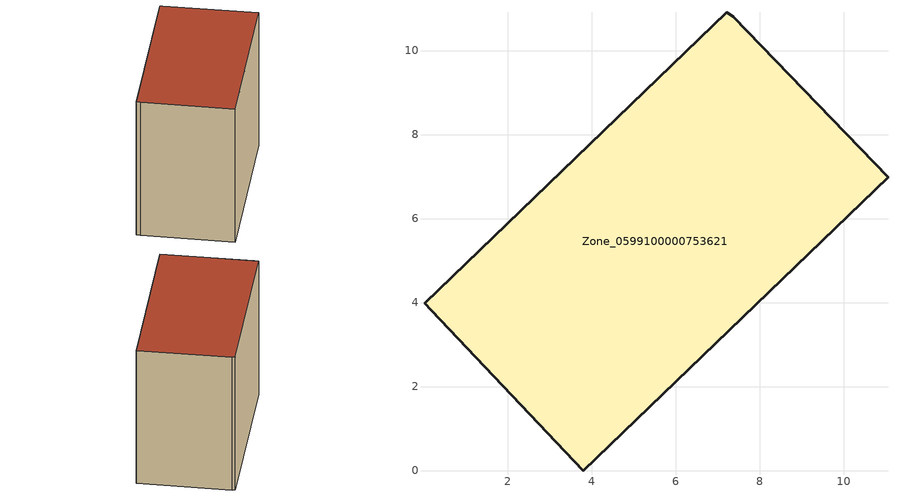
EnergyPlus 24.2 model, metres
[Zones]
Zone_0599100000753621
 floor ground (C_G): 3.79,0 0.17,3.82 0.01,3.98 7.21,10.91 7.37,10.81 11.05,6.98 z0.68
 wall outside (C_F): 0.17,3.82 3.79,0 11.05,6.98 7.37,10.81 7.21,10.91 0.01,3.98 0.17,3.82 z0.68:9.3
 roof outside (C_R): 11.05,6.98 7.37,10.81 7.21,10.91 0.01,3.98 0.17,3.82 3.79,0 z9.3
[BUILDING]
Pand.0599100000753621: North Axis=0; Terrain=City; Loads Convergence Tolerance Value=0.04; Temperature Convergence Tolerance Value=0.4; Solar Distribution=FullExterior; Maximum Number of Warmup Days=25; Minimum Number of Warmup Days=1
[Site:Location]
Rotterdam.The.Hague.AP_ZH_NLD Design_Conditions: Latitude=51.96; Longitude=4.45; Time Zone=1; Elevation=-4.5
[SITE:GROUNDTEMPERATURE:BUILDINGSURFACE]
18, 18, 18, 18, 18, 18, 18, 18, 18, 18, 18, 18
[MATERIAL] Thermal Absorptance=0.9; Solar Absorptance=0.7; Visible Absorptance=0.7
Name | Roughness | Thickness | Conductivity | Density | Specific Heat
G.TC.2006-2014 | MediumSmooth | 0.15 | 0.06 | 540 | 1210
F.TC.2006-2014 | Rough | 0.3 | 0.12 | 1920 | 840
R.TC.2006-2014 | MediumRough | 0.2 | 0.08 | 1500 | 1000
[CONSTRUCTION]
C_G: G.TC.2006-2014
C_F: F.TC.2006-2014
C_R: R.TC.2006-2014
[ZONE]
Zone_0599100000753621: Type=1; Multiplier=1; Ceiling Height=Autocalculate; Volume=Autocalculate; Floor Area=autocalculate; Part of Total Floor Area=Yes
[ZONEINFILTRATION:DESIGNFLOWRATE]
Infil_Zone_0599100000753621: Zone or ZoneList or Space or SpaceList=Zone_0599100000753621; Schedule=AlwaysOn; Design Flow Rate Calculation Method=Flow/Area; Flow Rate per Floor Area=0.0015; Constant Term Coefficient=1; Temperature Term Coefficient=0; Velocity Term Coefficient=0; Velocity Squared Term Coefficient=0
[HVACTEMPLATE:ZONE:IDEALLOADSAIRSYSTEM]
Zone_0599100000753621: Maximum Heating Supply Air Temperature=50; Minimum Cooling Supply Air Temperature=13; Maximum Heating Supply Air Humidity Ratio=0.0156; Minimum Cooling Supply Air Humidity Ratio=0.0077; Heating Limit=NoLimit; Cooling Limit=NoLimit; Dehumidification Control Type=ConstantSensibleHeatRatio; Cooling Sensible Heat Ratio=0.7; Dehumidification Setpoint=60; Humidification Control Type=None; Humidification Setpoint=30; Outdoor Air Method=None; Outdoor Air Flow Rate per Person=0.00944; Outdoor Air Flow Rate per Zone Floor Area=0; Outdoor Air Flow Rate per Zone=0; Demand Controlled Ventilation Type=None; Outdoor Air Economizer Type=NoEconomizer; Heat Recovery Type=None; Sensible Heat Recovery Effectiveness=0.7; Latent Heat Recovery Effectiveness=0.65
[ZONECONTROL:THERMOSTAT]
ThermostatControl_Zone_0599100000753621: Zone or ZoneList=Zone_0599100000753621; Control Type Schedule=DualSetpointControlType; Control 1=Thermostat_Zone_0599100000753621; Temperature Difference Between Cutout And Setpoint=0
[THERMOSTATSETPOINT:DUALSETPOINT]
Thermostat_Zone_0599100000753621: Heating Setpoint Temperature Schedule=HeatingSetpoint_Zone_0599100000753621; Cooling Setpoint Temperature Schedule=CoolingSetpoint_Zone_0599100000753621
[SCHEDULE:COMPACT]
HeatingSetpoint_Zone_0599100000753621: Through: 12/31, For: AllDays, Until: 24:00, 21
CoolingSetpoint_Zone_0599100000753621: Through: 12/31, For: AllDays, Until: 24:00, 24
DualSetpointControlType: Through: 12/31, For: AllDays, Until: 24:00, 4
AlwaysOn: Through: 12/31, For: AllDays, Until: 24:00, 1
